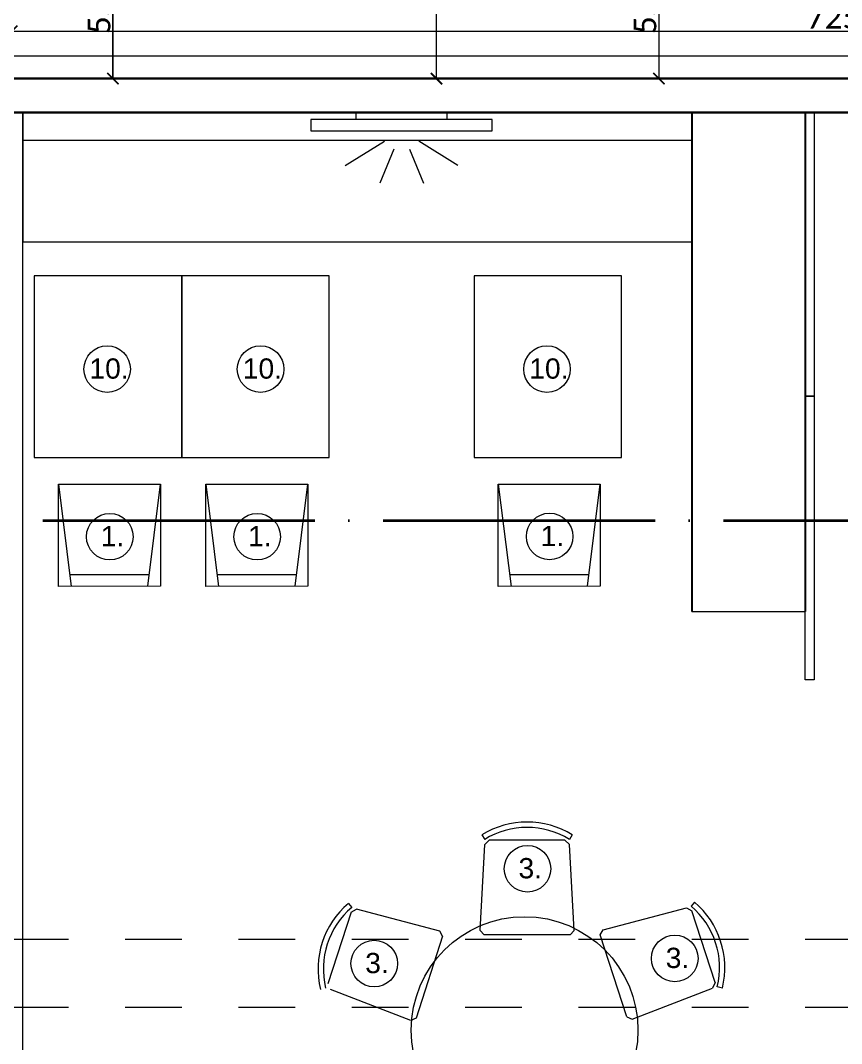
# Model space of a CAD drawing. Header units: centimetres. Extents: x -26724 to 60145, y -23645 to 6771.
# Drawn here: x -18706.2 to -18344, y 1878.5 to 2329.5 of the extents above; entities that cross this region are included whole.
import ezdxf

# ---------------------------------------------------------------- set-up
doc = ezdxf.new("R2010")
doc.units = ezdxf.units.CM
for name, pattern in [('ACAD_ISO04W100', [30, 24, -3, 0, -3]), ('AUSGEZOGEN', [0]), ('DALEKOVOD_VN', [5, 2.5, -2.5]), ('PUNKT2_S9', [0.35, 0.15, -0.1, 0, -0.1])]:
    doc.linetypes.add(name, pattern=pattern)
for name, color, linetype, lineweight in [('2.IZGLED', 7, 'Continuous', 13), ('4.KOTE', 88, 'Continuous', 15), ('Moebel', 252, 'PUNKT2_S9', 13), ('namestaj', 8, 'Continuous', 9), ('namjestaj', 150, 'Continuous', 5), ('otvori', 5, 'Continuous', 20), ('zid', 7, 'Continuous', 40)]:
    doc.layers.add(name, color=color, linetype=linetype, lineweight=lineweight)
doc.layers.add('IZGLED 2', color=253, linetype='Continuous', lineweight=9, true_color=0x828282)
doc.layers.add('pozicije', color=7, linetype='Continuous')
doc.styles.add('0.15', font='arial.ttf', dxfattribs={"height": 0.15})
doc.styles.get("Standard").update_dxf_attribs({"font": 'calibri.ttf'})
doc.dimstyles.new('ja 1 50', dxfattribs={"dimtxt": 10, "dimasz": 5, "dimexe": 5, "dimexo": 5, "dimgap": 1, "dimtad": 1, "dimdec": 0, "dimtxsty": 'Standard', "dimblk": 'ARCHTICK', "dimcen": 2.5, "dimclrd": 256, "dimclrt": 7, "dimadec": 0, "dimazin": 0, "dimtfac": 1, "dimtdec": 0, "dimtix": 1, "dimtmove": 1, "dimatfit": 3, "dimldrblk": 'ARCHTICK', "dimfxl": 10, "dimfxlon": 1, "dimlwd": 0, "dimlwe": 9, "dimarcsym": 0})

# ---------------------------------------------------------------- blocks, each defined once
blk = doc.blocks.new('UYYYYUUUUY')
at = {"layer": 'namestaj'}
for p, q in [((5448.04, -7059.31), (5437.38, -7076.64)), ((5424.75, -7104.17), (5424.75, -7064.17)), ((5424.75, -7064.17), (5427.75, -7064.17)), ((5440.91, -7080.76), (5455.81, -7074.54)), ((5440.91, -7087.58), (5455.81, -7093.79)), ((5448.04, -7109.03), (5437.38, -7091.7)), ((5427.75, -7104.17), (5424.75, -7104.17))]:
    blk.add_line(p, q, dxfattribs=at)
blk.add_lwpolyline([(5432.75, -7124.17), (5432.75, -7044.17), (5427.75, -7044.17), (5427.75, -7124.17), (5432.75, -7124.17)], dxfattribs=at)
blk = doc.blocks.new('_ArchTick')
at = {"color": 0, "linetype": 'ByBlock', "const_width": 0.15}
blk.add_lwpolyline([(-0.5, -0.5), (0.5, 0.5)], dxfattribs=at)
blk = doc.blocks.new('*D1638')
at = {"layer": '4.KOTE', "color": 0, "lineweight": 9, "transparency": 16777216}
for p, q in [((-18658.47, 2358.98), (-18670.39, 2358.98)), ((-18665.25, 2303.89), (-18670.39, 2303.89))]:
    blk.add_line(p, q, dxfattribs=at)
at = {"layer": '4.KOTE', "lineweight": 0, "transparency": 16777216}
blk.add_line((-18665.39, 2303.89), (-18665.39, 2358.98), dxfattribs=at)
at = {"layer": 'Defpoints', "color": 0, "transparency": 16777216}
for p in [(-18665.39, 2358.98), (-18652.74, 2358.98, 13.5), (-18662.79, 2303.89, 13.5)]:
    blk.add_point(p, dxfattribs=at)
at = {"layer": '4.KOTE', "lineweight": 0, "transparency": 16777216, "xscale": 5, "yscale": 5, "zscale": 5}
for p, rotation in [((-18665.39, 2358.98), 90), ((-18665.39, 2303.89), 270)]:
    blk.add_blockref('_ArchTick', p, dxfattribs=dict(at, rotation=rotation))
at = {"layer": '4.KOTE', "color": 7, "transparency": 16777216, "insert": (-18671.46, 2331.43), "char_height": 10, "attachment_point": 5, "rotation": 90}
blk.add_mtext('55', dxfattribs=at)
blk = doc.blocks.new('*D1639')
at = {"layer": '4.KOTE', "color": 0, "lineweight": 9, "transparency": 16777216}
for p, q in [((-18658.47, 2358.98), (-18670.39, 2358.98)), ((-18663.78, 2303.89), (-18660.39, 2303.89))]:
    blk.add_line(p, q, dxfattribs=at)
at = {"layer": '4.KOTE', "lineweight": 0, "transparency": 16777216}
blk.add_line((-18665.39, 2358.98), (-18665.39, 2303.89), dxfattribs=at)
at = {"layer": 'Defpoints', "color": 0, "transparency": 16777216}
for p in [(-18652.74, 2358.98, 13.5), (-18665.58, 2303.89, 13.5), (-18665.39, 2303.89)]:
    blk.add_point(p, dxfattribs=at)
at = {"layer": '4.KOTE', "lineweight": 0, "transparency": 16777216, "xscale": 5, "yscale": 5, "zscale": 5}
for p, rotation in [((-18665.39, 2358.98), 90), ((-18665.39, 2303.89), 270)]:
    blk.add_blockref('_ArchTick', p, dxfattribs=dict(at, rotation=rotation))
at = {"layer": '4.KOTE', "color": 7, "transparency": 16777216, "insert": (-18671.46, 2331.43), "char_height": 10, "attachment_point": 5, "rotation": 90}
blk.add_mtext('55', dxfattribs=at)
blk = doc.blocks.new('*D1645')
at = {"layer": '4.KOTE', "color": 0, "lineweight": 9, "transparency": 16777216}
for p, q in [((-18415.7, 2358.98), (-18429.6, 2358.98)), ((-18418.36, 2303.89), (-18429.6, 2303.89))]:
    blk.add_line(p, q, dxfattribs=at)
at = {"layer": '4.KOTE', "lineweight": 0, "transparency": 16777216}
blk.add_line((-18424.6, 2358.98), (-18424.6, 2303.89), dxfattribs=at)
at = {"layer": 'Defpoints', "color": 0, "transparency": 16777216}
for p in [(-18396.16, 2358.98, 13.5), (-18424.6, 2303.89), (-18414.3, 2303.89, 13.5)]:
    blk.add_point(p, dxfattribs=at)
at = {"layer": '4.KOTE', "lineweight": 0, "transparency": 16777216, "xscale": 5, "yscale": 5, "zscale": 5}
for p, rotation in [((-18424.6, 2358.98), 90), ((-18424.6, 2303.89), 270)]:
    blk.add_blockref('_ArchTick', p, dxfattribs=dict(at, rotation=rotation))
at = {"layer": '4.KOTE', "color": 7, "transparency": 16777216, "insert": (-18430.68, 2331.43), "char_height": 10, "attachment_point": 5, "rotation": 90}
blk.add_mtext('55', dxfattribs=at)
blk = doc.blocks.new('*D2080')
at = {"layer": '4.KOTE', "color": 0, "lineweight": 9, "transparency": 16777216}
for p, q in [((-18710.07, 2316.47), (-18710.07, 2329.77)), ((-17985.07, 2316.47), (-17985.07, 2329.77))]:
    blk.add_line(p, q, dxfattribs=at)
at = {"layer": '4.KOTE', "lineweight": 0, "transparency": 16777216}
blk.add_line((-18710.07, 2324.77), (-17985.07, 2324.77), dxfattribs=at)
at = {"layer": 'Defpoints', "color": 0, "transparency": 16777216}
for p in [(-17985.07, 2324.77), (-18710.07, 2303.89, 13.5), (-17985.07, 2303.89, 13.5)]:
    blk.add_point(p, dxfattribs=at)
at = {"layer": '4.KOTE', "lineweight": 0, "transparency": 16777216, "xscale": 5, "yscale": 5, "zscale": 5, "rotation": 180}
blk.add_blockref('_ArchTick', (-18710.07, 2324.77), dxfattribs=at)
at = {"layer": '4.KOTE', "lineweight": 0, "transparency": 16777216, "xscale": 5, "yscale": 5, "zscale": 5}
blk.add_blockref('_ArchTick', (-17985.07, 2324.77), dxfattribs=at)
at = {"layer": '4.KOTE', "color": 7, "transparency": 16777216, "insert": (-18347.57, 2330.89), "char_height": 10, "attachment_point": 5}
blk.add_mtext('725', dxfattribs=at)
blk = doc.blocks.new('*D2081')
at = {"layer": '4.KOTE', "color": 0, "lineweight": 9, "transparency": 16777216}
for p, q in [((-18532.65, 2858.89), (-18517.7, 2858.89)), ((-18532.66, 2303.89), (-18517.7, 2303.89))]:
    blk.add_line(p, q, dxfattribs=at)
at = {"layer": '4.KOTE', "lineweight": 0, "transparency": 16777216}
blk.add_line((-18522.7, 2303.89), (-18522.7, 2858.89), dxfattribs=at)
at = {"layer": 'Defpoints', "color": 0, "transparency": 16777216}
for p in [(-18691.9, 2858.89, 13.5), (-18522.7, 2858.89), (-18710.07, 2303.89, 13.5)]:
    blk.add_point(p, dxfattribs=at)
at = {"layer": '4.KOTE', "lineweight": 0, "transparency": 16777216, "xscale": 5, "yscale": 5, "zscale": 5}
for p, rotation in [((-18522.7, 2858.89), 90), ((-18522.7, 2303.89), 270)]:
    blk.add_blockref('_ArchTick', p, dxfattribs=dict(at, rotation=rotation))
at = {"layer": '4.KOTE', "color": 7, "transparency": 16777216, "insert": (-18528.77, 2581.39), "char_height": 10, "attachment_point": 5, "rotation": 90}
blk.add_mtext('555', dxfattribs=at)

msp = doc.modelspace()

# ---------------------------------------------------------------- linework, layer by layer
at = {"layer": '2.IZGLED', "color": 3, "elevation": 13.5}
for points in [[(-18356.07, 2288.89), (-18356.07, 2163.89), (-18360.07, 2163.89), (-18360.07, 2288.89), (-18356.07, 2288.89)], [(-18356.07, 2163.89), (-18356.07, 2038.89), (-18360.07, 2038.89), (-18360.07, 2163.89), (-18356.07, 2163.89)]]:
    msp.add_lwpolyline(points, dxfattribs=at)
at = {"layer": 'IZGLED 2', "color": 32, "linetype": 'ACAD_ISO04W100', "lineweight": 35, "ltscale": 5}
msp.add_line((-20197.29, 2109.12), (-17813.68, 2109.12), dxfattribs=at)
at = {"layer": 'Moebel', "color": 252, "linetype": 'AUSGEZOGEN', "lineweight": 18, "transparency": 33554687}
msp.add_line((-18950.07, 2303.89, 13.5), (-17985.07, 2303.89, 13.5), dxfattribs=at)
at = {"layer": 'namestaj'}
for centre in [(-18667.95, 2175.83, -40.5), (-18600.29, 2175.83, -40.5), (-18473.95, 2175.83, -27), (-18666.78, 2101.93), (-18601.78, 2101.93), (-18472.78, 2102.02, 13.5), (-18482.54, 1955.54), (-18417.6, 1916.01, 13.5), (-18550.13, 1913.73)]:
    msp.add_circle(centre, 10.27, dxfattribs=at)
at = {"layer": 'namjestaj', "transparency": 33554687}
for p, q in [((-18950.07, 2313.96, 13.5), (-17985.07, 2313.96, 13.5)), ((-18705.07, 2288.89, 13.5), (-18705.07, 2231.8, 13.5)), ((-18705.07, 2288.89, 13.5), (-17985.07, 2288.89, 13.5)), ((-18705.07, 2276.82, 13.5), (-18410.07, 2276.82, 13.5)), ((-18410.07, 2231.8, 13.5), (-18705.07, 2231.8, 13.5)), ((-18700.07, 2216.87, 13.5), (-18700.07, 2136.87, 13.5)), ((-18635.07, 2216.87, 13.5), (-18700.07, 2216.87, 13.5)), ((-18700.07, 2216.87, 13.5), (-18700.07, 2216.87, 13.5)), ((-18635.07, 2136.87, 13.5), (-18635.07, 2216.87, 13.5)), ((-18635.07, 2216.87, 13.5), (-18635.07, 2136.87, 13.5)), ((-18570.07, 2216.87, 13.5), (-18635.07, 2216.87, 13.5)), ((-18635.07, 2216.87, 13.5), (-18635.07, 2216.87, 13.5)), ((-18570.07, 2136.87, 13.5), (-18570.07, 2216.87, 13.5)), ((-18700.07, 2136.87, 13.5), (-18635.07, 2136.87, 13.5)), ((-18635.07, 2136.87, 13.5), (-18570.07, 2136.87, 13.5)), ((-18689.45, 2125.04, 13.5), (-18644.45, 2125.06, 13.5)), ((-18689.45, 2125.04, 13.5), (-18683.81, 2080.04, 13.5)), ((-18689.43, 2080.04, 13.5), (-18689.45, 2125.04, 13.5)), ((-18650.06, 2080.06, 13.5), (-18644.45, 2125.06, 13.5)), ((-18644.45, 2125.06, 13.5), (-18644.43, 2080.06, 13.5)), ((-18624.45, 2125.04, 13.5), (-18579.45, 2125.06, 13.5)), ((-18624.45, 2125.04, 13.5), (-18618.81, 2080.04, 13.5)), ((-18624.43, 2080.04, 13.5), (-18624.45, 2125.04, 13.5)), ((-18585.06, 2080.06, 13.5), (-18579.45, 2125.06, 13.5)), ((-18579.45, 2125.06, 13.5), (-18579.43, 2080.06, 13.5)), ((-18495.45, 2125.04, 27), (-18450.45, 2125.06, 27)), ((-18495.45, 2125.04, 27), (-18489.81, 2080.04, 27)), ((-18495.43, 2080.04, 27), (-18495.45, 2125.04, 27)), ((-18456.06, 2080.06, 27), (-18450.45, 2125.06, 27)), ((-18450.45, 2125.06, 27), (-18450.43, 2080.06, 27)), ((-18649.44, 2085.06, 13.5), (-18684.44, 2085.04, 13.5)), ((-18584.44, 2085.06, 13.5), (-18619.44, 2085.04, 13.5)), ((-18455.44, 2085.06, 27), (-18490.44, 2085.04, 27)), ((-18644.43, 2080.06, 13.5), (-18689.43, 2080.04, 13.5)), ((-18689.43, 2080.04, 13.5), (-18689.43, 2080.04, 13.5)), ((-18579.43, 2080.06, 13.5), (-18624.43, 2080.04, 13.5)), ((-18624.43, 2080.04, 13.5), (-18624.43, 2080.04, 13.5)), ((-18450.43, 2080.06, 27), (-18495.43, 2080.04, 27)), ((-18495.43, 2080.04, 27), (-18495.43, 2080.04, 27)), ((-18502.64, 1970.42, 13.5), (-18501.42, 1968.45, 13.5)), ((-18501.33, 1966.26, 13.5), (-18499.38, 1968.11, 13.5)), ((-18466.05, 1968.11, 13.5), (-18499.38, 1968.11, 13.5)), ((-18466.05, 1968.11, 13.5), (-18464.09, 1966.26, 13.5)), ((-18462.78, 1970.42, 13.5), (-18464, 1968.45, 13.5)), ((-18503.44, 1928.29, 13.5), (-18501.33, 1966.26, 13.5)), ((-18461.98, 1928.29, 13.5), (-18464.09, 1966.26, 13.5)), ((-18561.51, 1940.25, 13.5), (-18560.01, 1938.49, 13.5)), ((-18408.9, 1940.82, 13.5), (-18410.4, 1939.06, 13.5)), ((-18560.32, 1936.43, 13.5), (-18570.62, 1904.73, 13.5)), ((-18560.32, 1936.43, 13.5), (-18557.96, 1937.72, 13.5)), ((-18521.2, 1927.99, 13.5), (-18557.96, 1937.72, 13.5)), ((-18449.22, 1928.57, 13.5), (-18412.46, 1938.3, 13.5)), ((-18412.46, 1938.3, 13.5), (-18410.09, 1937.01, 13.5)), ((-18399.79, 1905.31, 13.5), (-18410.09, 1937.01, 13.5)), ((-18519.98, 1925.76, 13.5), (-18521.2, 1927.99, 13.5)), ((-18501.69, 1926.44, 13.5), (-18503.44, 1928.29, 13.5)), ((-18463.73, 1926.44, 13.5), (-18501.69, 1926.44, 13.5)), ((-18463.73, 1926.44, 13.5), (-18461.98, 1928.29, 13.5)), ((-18450.44, 1926.34, 13.5), (-18449.22, 1928.57, 13.5)), ((-18438.71, 1890.23, 13.5), (-18450.44, 1926.34, 13.5)), ((-18519.98, 1925.76, 13.5), (-18531.71, 1889.65, 13.5)), ((-18399.79, 1905.31, 13.5), (-18400.95, 1902.88, 13.5)), ((-18534.01, 1888.56, 13.5), (-18569.47, 1902.3, 13.5)), ((-18436.41, 1889.14, 13.5), (-18400.95, 1902.88, 13.5)), ((-18396.59, 1902.92, 13.5), (-18398.83, 1903.47, 13.5)), ((-18438.71, 1890.23, 13.5), (-18436.41, 1889.14, 13.5)), ((-18531.71, 1889.65, 13.5), (-18534.01, 1888.56, 13.5))]:
    msp.add_line(p, q, dxfattribs=at)
at = {"layer": 'namjestaj', "color": 1, "lineweight": 25, "ltscale": 12}
for p, q in [((-18410.07, 2288.89, 13.5), (-18410.07, 2068.89, 13.5)), ((-18360.07, 2288.89, 13.5), (-18360.07, 2068.89, 13.5))]:
    msp.add_line(p, q, dxfattribs=at)
at = {"layer": 'namjestaj', "color": 1, "transparency": 33554687}
msp.add_line((-18410.07, 2068.89, 13.5), (-18360.07, 2068.89, 13.5), dxfattribs=at)
at = {"layer": 'namjestaj', "color": 32, "linetype": 'DALEKOVOD_VN', "ltscale": 10, "true_color": 0xcd6928}
for p, q in [((-17985.07, 1924.39, 13.5), (-19185.07, 1924.39, 13.5)), ((-17985.07, 1894.39, 13.5), (-19185.07, 1894.39, 13.5))]:
    msp.add_line(p, q, dxfattribs=at)
at = {"layer": 'namjestaj', "transparency": 33554687, "elevation": 27}
msp.add_lwpolyline([(-18441.07, 2136.87), (-18441.07, 2216.87), (-18506.07, 2216.87), (-18506.07, 2136.87)], close=True, dxfattribs=at)
at = {"layer": 'namjestaj', "transparency": 33554687}
msp.add_circle((-18483.82, 1884.39, 13.5), 50, dxfattribs=at)
for centre, radius, start, end in [((-18482.71, 1938.28, 13.5), 37.82, 58.1974, 121.8026), ((-18482.71, 1938.28, 13.5), 35.5, 58.1974, 121.8026), ((-18537.1, 1911.37, 13.5), 37.82, 130.1974, 193.8026), ((-18433.31, 1911.94, 13.5), 37.82, 346.1974, 49.8026), ((-18537.1, 1911.37, 13.5), 35.5, 130.1974, 193.8026), ((-18433.31, 1911.94, 13.5), 35.5, 346.1974, 49.8026)]:
    msp.add_arc(centre, radius, start, end, dxfattribs=at)
at = {"layer": 'otvori'}
msp.add_line((-18705.07, 1833.89, 13.5), (-18705.07, 2288.89, 13.5), dxfattribs=at)
at = {"layer": 'zid', "lineweight": 30}
for p, q in [((-18710.07, 2303.89, 13.5), (-17985.07, 2303.89, 13.5)), ((-18710.07, 2288.89, 13.5), (-17985.07, 2288.89, 13.5))]:
    msp.add_line(p, q, dxfattribs=at)

# ---------------------------------------------------------------- block references
at = {"layer": '4.KOTE', "rotation": 270}
msp.add_blockref('UYYYYUUUUY', (-11453.9, 7713.64, 20.25), dxfattribs=at)

# ---------------------------------------------------------------- texts
at = {"layer": 'pozicije', "style": '0.15'}
for s, p in [('10.', (-18675.79, 2171.6, -40.5)), ('10.', (-18608.14, 2171.6, -40.5)), ('10.', (-18481.79, 2171.6, -27)), ('1.', (-18670.78, 2097.7)), ('1.', (-18605.78, 2097.7)), ('1.', (-18476.78, 2097.78, 13.5)), ('3.', (-18486.53, 1951.31)), ('3.', (-18554.13, 1909.5)), ('3.', (-18421.59, 1911.77, 13.5))]:
    msp.add_text(s, height=8.93, dxfattribs=at).set_placement(p)

# ---------------------------------------------------------------- dimensions: what is measured, and where the dimension line sits
at = {"layer": '4.KOTE'}
for base, p1, p2, picture, middle in [((-18522.7, 2858.89), (-18710.07, 2303.89, 13.5), (-18691.9, 2858.89, 13.5), '*D2081', (-18528.77, 2581.39)), ((-18665.39, 2358.98), (-18662.79, 2303.89, 13.5), (-18652.74, 2358.98, 13.5), '*D1638', (-18671.46, 2331.43)), ((-18665.39, 2303.89), (-18652.74, 2358.98, 13.5), (-18665.58, 2303.89, 13.5), '*D1639', (-18671.46, 2331.43)), ((-18424.6, 2303.89), (-18396.16, 2358.98, 13.5), (-18414.3, 2303.89, 13.5), '*D1645', (-18430.68, 2331.43))]:
    dim = msp.add_linear_dim(base=base, p1=p1, p2=p2, angle=90, dimstyle='ja 1 50', dxfattribs=at)
    dim.commit()
    dim.dimension.update_dxf_attribs({"geometry": picture, "text_midpoint": middle})
dim = msp.add_linear_dim(base=(-17985.07, 2324.77), p1=(-18710.07, 2303.89, 13.5), p2=(-17985.07, 2303.89, 13.5), dimstyle='ja 1 50', dxfattribs=at)
dim.commit()
dim.dimension.update_dxf_attribs({"geometry": '*D2080', "text_midpoint": (-18347.57, 2330.89)})

doc.saveas('drawing.dxf')
